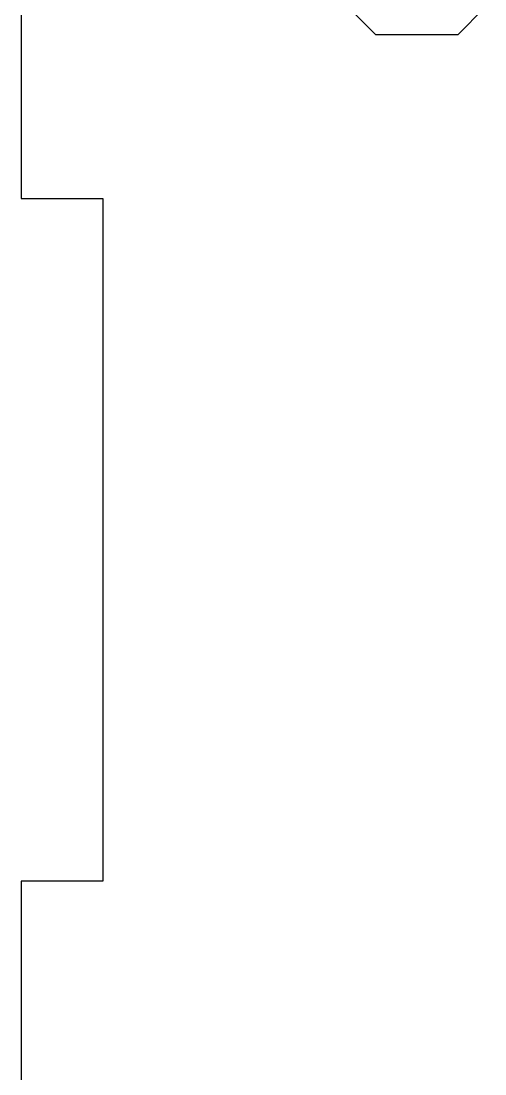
# Model space of a CAD drawing. Header units: millimetres. Extents: x 0 to 600, y 0 to 450.
# Drawn here: x 395 to 412, y 55.95 to 94.5 of the extents above; entities that cross this region are included whole.
import ezdxf

# ---------------------------------------------------------------- set-up
doc = ezdxf.new("R2010")
doc.units = ezdxf.units.MM
doc.layers.add('Engraving', color=1, linetype='Continuous')
doc.layers.add('External Cuts', color=5, linetype='Continuous')

msp = doc.modelspace()

# ---------------------------------------------------------------- linework, layer by layer
at = {"layer": 'Engraving'}
for p, q in [((408, 94), (407, 95)), ((412, 95), (411, 94)), ((408, 94), (408, 94)), ((409, 94), (408, 94)), ((408, 94), (408, 94)), ((410, 94), (409, 94)), ((411, 94), (410, 94)), ((410, 94), (410, 94))]:
    msp.add_line(p, q, dxfattribs=at)
at = {"layer": 'External Cuts'}
for p, q in [((395, 128), (395, 88)), ((395, 88), (398, 88)), ((398, 88), (398, 63)), ((398, 63), (395, 63)), ((395, 63), (395, 20))]:
    msp.add_line(p, q, dxfattribs=at)

doc.saveas('drawing.dxf')
